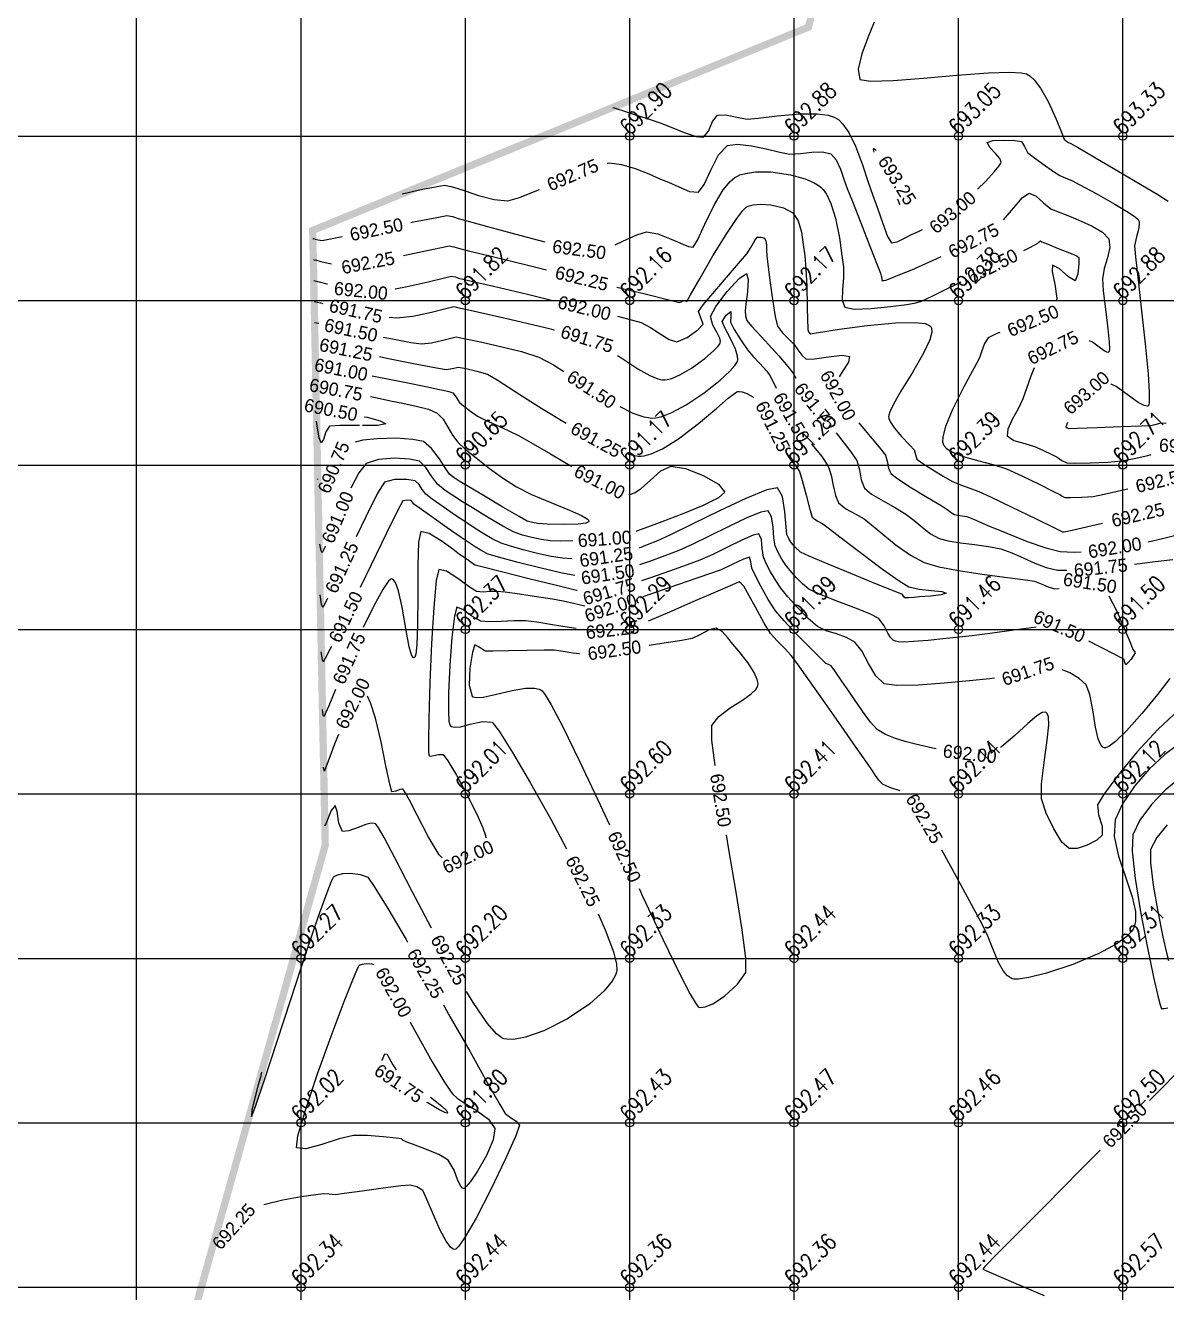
# Model space of a CAD drawing. Header units: millimetres. Extents: x 708400 to 708940, y 1331410 to 1331890.
# Drawn here: x 708481.61 to 708516.33, y 1331539.84 to 1331578.37 of the extents above; entities that cross this region are included whole.
import ezdxf

# ---------------------------------------------------------------- set-up
doc = ezdxf.new("R2010")
doc.units = ezdxf.units.MM
doc.header["$PDMODE"] = 32
doc.header["$PDSIZE"] = 0.25
for name, color, linetype in [('BLOCK LEVELS', 251, 'Continuous'), ('BOUNDARY', 7, 'Continuous'), ('CONT-MJR', 210, 'Continuous'), ('CONT-MNR', 90, 'Continuous'), ('grid', 4, 'Continuous')]:
    doc.layers.add(name, color=color, linetype=linetype)
doc.styles.add('RS', font='romans.shx', dxfattribs={"height": 5})

msp = doc.modelspace()

# ---------------------------------------------------------------- linework, layer by layer
at = {"layer": 'BLOCK LEVELS', "color": 251}
for p in [(708500, 1331575, 692.897), (708505, 1331575, 692.877), (708510, 1331575, 693.052), (708515, 1331575, 693.329), (708495, 1331570, 691.824), (708500, 1331570, 692.162), (708505, 1331570, 692.168), (708510, 1331570, 692.378), (708515, 1331570, 692.883), (708495, 1331565, 690.646), (708500, 1331565, 691.166), (708505, 1331565, 691.247), (708510, 1331565, 692.39), (708515, 1331565, 692.712), (708495, 1331560, 692.373), (708500, 1331560, 692.29), (708505, 1331560, 691.994), (708510, 1331560, 691.458), (708515, 1331560, 691.5), (708495, 1331555, 692.01), (708500, 1331555, 692.599), (708505, 1331555, 692.41), (708510, 1331555, 692.143), (708515, 1331555, 692.118), (708490, 1331550, 692.272), (708495, 1331550, 692.201), (708500, 1331550, 692.327), (708505, 1331550, 692.438), (708510, 1331550, 692.332), (708515, 1331550, 692.309), (708490, 1331545, 692.019), (708495, 1331545, 691.801), (708500, 1331545, 692.43), (708505, 1331545, 692.469), (708510, 1331545, 692.46), (708515, 1331545, 692.498), (708490, 1331540, 692.344), (708495, 1331540, 692.436), (708500, 1331540, 692.362), (708505, 1331540, 692.361), (708510, 1331540, 692.443), (708515, 1331540, 692.573)]:
    msp.add_point(p, dxfattribs=at)
at = {"layer": 'BOUNDARY', "ltscale": 0.5, "const_width": 0.221, "elevation": 692.39}
msp.add_lwpolyline([(708520.123, 1331654.4), (708517.91, 1331623.959), (708511.047, 1331596.419), (708506.801, 1331583.851), (708505.438, 1331578.316), (708490.357, 1331572.134), (708490.737, 1331553.441), (708486.841, 1331539.554), (708485.075, 1331530.775), (708485.106, 1331519.773), (708485.756, 1331513.718)], dxfattribs=at)
at = {"layer": 'CONT-MJR', "flags": 128}
for points, elevation in [([(708499.487, 1331575.876), (708499.524, 1331575.864), (708499.619, 1331575.833), (708499.808, 1331575.771), (708500.116, 1331575.67), (708500.53, 1331575.534), (708500.896, 1331575.413), (708501.259, 1331575.276), (708501.661, 1331575.114), (708502.019, 1331574.991), (708502.248, 1331574.969), (708502.396, 1331575.154), (708502.516, 1331575.444), (708502.667, 1331575.643), (708502.923, 1331575.654), (708503.254, 1331575.579), (708503.573, 1331575.519), (708503.91, 1331575.548), (708504.488, 1331575.622), (708505.17, 1331575.682), (708505.696, 1331575.684), (708506.035, 1331575.639), (708506.216, 1331575.581), (708506.29, 1331575.541), (708506.357, 1331575.493), (708506.485, 1331575.367), (708506.661, 1331575.116), (708506.867, 1331574.701), (708507.082, 1331574.132), (708507.254, 1331573.604), (708507.388, 1331573.226), (708507.541, 1331572.816), (708507.699, 1331572.347), (708507.846, 1331571.951), (708507.964, 1331571.762), (708508.14, 1331571.783), (708508.363, 1331571.898), (708508.574, 1331572.013), (708508.785, 1331572.105), (708508.909, 1331572.161)], 693), ([(708510.581, 1331573.385), (708510.818, 1331573.621), (708511.101, 1331573.925), (708511.242, 1331574.099), (708511.29, 1331574.179), (708511.298, 1331574.205), (708511.294, 1331574.242), (708511.255, 1331574.326), (708511.14, 1331574.465), (708510.964, 1331574.649), (708510.873, 1331574.811), (708511.045, 1331574.865), (708511.381, 1331574.882), (708511.724, 1331574.871), (708511.917, 1331574.84), (708512.014, 1331574.687), (708512.103, 1331574.507), (708512.273, 1331574.369), (708512.58, 1331574.145), (708512.893, 1331573.926), (708513.08, 1331573.802), (708513.264, 1331573.726), (708513.45, 1331573.653), (708513.696, 1331573.524), (708514.189, 1331573.256), (708514.762, 1331572.931), (708515.166, 1331572.686), (708515.382, 1331572.539), (708515.463, 1331572.468), (708515.482, 1331572.442), (708515.495, 1331572.403), (708515.502, 1331572.315), (708515.477, 1331572.16), (708515.412, 1331571.936), (708515.356, 1331571.668), (708515.386, 1331571.329), (708515.467, 1331570.618), (708515.573, 1331569.688), (708515.682, 1331568.69), (708515.768, 1331567.776), (708515.804, 1331567.206), (708515.803, 1331566.924), (708515.787, 1331566.823), (708515.773, 1331566.803), (708515.741, 1331566.792), (708515.653, 1331566.808), (708515.471, 1331566.905), (708515.175, 1331567.114), (708514.801, 1331567.385), (708514.641, 1331567.458)], 693), ([(708499.559, 1331571.7), (708499.792, 1331571.803), (708500.213, 1331572.002), (708500.515, 1331572.095), (708500.854, 1331572.028), (708501.209, 1331571.889), (708501.454, 1331571.786), (708501.618, 1331571.715), (708501.789, 1331571.641), (708501.931, 1331571.629), (708502.057, 1331571.843), (708502.281, 1331572.326), (708502.575, 1331572.919), (708502.844, 1331573.364), (708503.057, 1331573.626), (708503.202, 1331573.748), (708503.274, 1331573.789), (708503.35, 1331573.82), (708503.524, 1331573.87), (708503.829, 1331573.911), (708504.29, 1331573.911), (708504.889, 1331573.828), (708505.332, 1331573.705), (708505.612, 1331573.583), (708505.764, 1331573.489), (708505.828, 1331573.438), (708505.885, 1331573.381), (708505.989, 1331573.237), (708506.122, 1331572.957), (708506.26, 1331572.508), (708506.379, 1331571.906), (708506.454, 1331571.371), (708506.499, 1331571.017), (708506.504, 1331570.696), (708506.471, 1331570.336), (708506.465, 1331570.013), (708506.547, 1331569.801), (708506.831, 1331569.742), (708507.343, 1331569.758), (708507.929, 1331569.817), (708508.434, 1331569.885), (708508.703, 1331569.93), (708508.875, 1331569.986), (708509.05, 1331570.063), (708509.217, 1331570.142), (708509.507, 1331570.285), (708510.08, 1331570.571)], 692.5), ([(708493.339, 1331572.373), (708493.426, 1331572.391), (708494.127, 1331572.53), (708494.439, 1331572.585), (708494.608, 1331572.553), (708494.777, 1331572.502), (708495.084, 1331572.417), (708495.781, 1331572.222), (708496.689, 1331571.976), (708497.419, 1331571.789)], 692.5), ([(708490.362, 1331571.889), (708490.377, 1331571.886), (708490.426, 1331571.873), (708490.524, 1331571.85), (708490.647, 1331571.832), (708490.947, 1331571.888), (708491.248, 1331571.949)], 692.5), ([(708499.623, 1331569.524), (708499.928, 1331569.448), (708500.344, 1331569.33), (708500.627, 1331569.181), (708500.923, 1331568.986), (708501.201, 1331568.818), (708501.429, 1331568.752), (708501.745, 1331568.876), (708502.067, 1331569.11), (708502.232, 1331569.288), (708502.164, 1331569.473), (708502.088, 1331569.668), (708502.238, 1331569.877), (708502.584, 1331570.289), (708503.002, 1331570.772), (708503.37, 1331571.195), (708503.563, 1331571.425), (708503.686, 1331571.62), (708503.807, 1331571.828), (708503.88, 1331571.934), (708503.993, 1331571.934), (708504.099, 1331571.904), (708504.136, 1331571.807), (708504.157, 1331571.696), (708504.163, 1331571.548), (708504.171, 1331571.353), (708504.199, 1331571.111), (708504.262, 1331570.617), (708504.344, 1331570.032), (708504.427, 1331569.516), (708504.497, 1331569.227), (708504.644, 1331569.023), (708504.838, 1331568.83), (708504.999, 1331568.67), (708505.114, 1331568.508), (708505.231, 1331568.338), (708505.365, 1331568.224), (708505.62, 1331568.23), (708506.045, 1331568.294), (708506.461, 1331568.342), (708506.688, 1331568.303), (708506.652, 1331568.129), (708506.482, 1331567.864), (708506.368, 1331567.683)], 692), ([(708511.987, 1331571.528), (708512.187, 1331571.629), (708512.416, 1331571.745), (708512.457, 1331571.786), (708512.493, 1331571.823), (708512.54, 1331571.789), (708512.696, 1331571.726), (708513.038, 1331571.589), (708513.383, 1331571.449), (708513.547, 1331571.383), (708513.61, 1331571.349), (708513.666, 1331571.312), (708513.663, 1331571.132), (708513.63, 1331570.804), (708513.55, 1331570.602), (708513.347, 1331570.719), (708513.063, 1331570.973), (708512.862, 1331571.081), (708512.854, 1331570.888), (708512.928, 1331570.499), (708512.989, 1331570.067), (708512.98, 1331570.01)], 692.5), ([(708490.388, 1331570.613), (708490.434, 1331570.603), (708490.553, 1331570.574), (708490.787, 1331570.513), (708490.805, 1331570.508)], 692), ([(708492.868, 1331570.359), (708493.232, 1331570.43), (708493.864, 1331570.572), (708494.362, 1331570.692), (708494.579, 1331570.741), (708494.687, 1331570.719), (708494.795, 1331570.688), (708495.098, 1331570.617), (708495.853, 1331570.438), (708496.887, 1331570.192), (708497.616, 1331570.017)], 692), ([(708499.695, 1331566.783), (708500.097, 1331566.582), (708500.428, 1331566.466), (708500.62, 1331566.432), (708500.706, 1331566.431), (708500.791, 1331566.44), (708500.975, 1331566.481), (708501.28, 1331566.596), (708501.716, 1331566.828), (708502.263, 1331567.192), (708502.749, 1331567.578), (708503.05, 1331567.858), (708503.202, 1331568.028), (708503.26, 1331568.114), (708503.275, 1331568.148), (708503.284, 1331568.197), (708503.277, 1331568.314), (708503.215, 1331568.523), (708503.074, 1331568.829), (708502.893, 1331569.171), (708502.815, 1331569.364), (708502.937, 1331569.563), (708503.074, 1331569.672), (708503.074, 1331569.537), (708503.063, 1331569.343), (708503.179, 1331569.125), (708503.393, 1331568.783), (708503.581, 1331568.508), (708503.753, 1331568.305), (708503.943, 1331568.102), (708504.066, 1331567.971), (708504.169, 1331567.852), (708504.266, 1331567.728), (708504.364, 1331567.534), (708504.459, 1331567.337)], 691.5), ([(708490.414, 1331569.337), (708490.471, 1331569.326), (708490.543, 1331569.31)], 691.5), ([(708492.499, 1331568.893), (708492.787, 1331568.834), (708493.343, 1331568.729), (708493.663, 1331568.688), (708493.965, 1331568.72), (708494.311, 1331568.793), (708494.596, 1331568.865), (708494.719, 1331568.897), (708494.813, 1331568.874), (708494.999, 1331568.838), (708495.461, 1331568.744), (708496.072, 1331568.609), (708496.705, 1331568.449), (708497.231, 1331568.283), (708497.68, 1331568.048), (708497.999, 1331567.844)], 691.5), ([(708511.263, 1331569.026), (708511.151, 1331568.987), (708510.904, 1331568.872), (708510.792, 1331568.695), (708510.712, 1331568.472), (708510.637, 1331568.258), (708510.474, 1331567.952), (708510.162, 1331567.375), (708509.822, 1331566.688), (708509.61, 1331566.171), (708509.525, 1331565.856), (708509.518, 1331565.701), (708509.533, 1331565.644), (708509.559, 1331565.596), (708509.639, 1331565.507), (708509.819, 1331565.39), (708510.142, 1331565.262), (708510.615, 1331565.129), (708511.085, 1331565.009), (708511.466, 1331564.884), (708511.932, 1331564.67), (708512.459, 1331564.415), (708512.894, 1331564.2), (708513.086, 1331564.104), (708513.158, 1331564.057), (708513.232, 1331564.016), (708513.408, 1331564.013), (708513.758, 1331564.023), (708514.093, 1331564.048), (708514.429, 1331564.116), (708515.008, 1331564.247), (708515.156, 1331564.282)], 692.5), ([(708492.167, 1331567.713), (708492.262, 1331567.694), (708493.144, 1331567.519), (708493.844, 1331567.378), (708494.167, 1331567.312), (708494.327, 1331567.279), (708494.493, 1331567.242), (708494.614, 1331567.193), (708494.715, 1331567.062), (708494.809, 1331566.917), (708494.945, 1331566.798), (708495.156, 1331566.635), (708495.368, 1331566.491), (708495.589, 1331566.377), (708495.926, 1331566.223), (708496.301, 1331566.052), (708496.638, 1331565.892), (708496.992, 1331565.691), (708497.587, 1331565.339), (708498.239, 1331564.957)], 691), ([(708491.775, 1331566.203), (708491.763, 1331566.203), (708491.181, 1331566.208), (708490.862, 1331566.178), (708490.757, 1331566.009), (708490.68, 1331565.782), (708490.613, 1331565.674), (708490.551, 1331565.826), (708490.505, 1331566.12), (708490.475, 1331566.335)], 690.5), ([(708491.922, 1331566.47), (708492.01, 1331566.452), (708492.41, 1331566.349), (708492.579, 1331566.253), (708492.323, 1331566.205), (708491.87, 1331566.204)], 690.5), ([(708506.966, 1331566.286), (708507.209, 1331565.995), (708507.593, 1331565.542), (708507.782, 1331565.299), (708507.836, 1331565.114), (708507.872, 1331564.91), (708507.94, 1331564.741), (708508.152, 1331564.579), (708508.574, 1331564.31), (708509.062, 1331564.013), (708509.472, 1331563.767), (708509.661, 1331563.654), (708509.764, 1331563.573), (708509.871, 1331563.501), (708510.041, 1331563.471), (708510.257, 1331563.436), (708510.461, 1331563.352), (708510.896, 1331563.166), (708511.468, 1331562.926), (708512.086, 1331562.681), (708512.658, 1331562.48), (708513.091, 1331562.372), (708513.525, 1331562.351), (708513.729, 1331562.363)], 692), ([(708513.318, 1331566.291), (708513.267, 1331566.164), (708513.308, 1331566.136), (708513.354, 1331566.112), (708513.611, 1331566.12), (708514.218, 1331566.142), (708514.946, 1331566.169), (708515.565, 1331566.194), (708515.845, 1331566.207), (708515.988, 1331566.237), (708516.091, 1331566.263), (708516.168, 1331566.287), (708516.323, 1331566.272)], 693), ([(708505.526, 1331565.643), (708505.553, 1331565.611), (708505.842, 1331565.258), (708506.035, 1331564.971), (708506.129, 1331564.694), (708506.192, 1331564.376), (708506.255, 1331564.077), (708506.35, 1331563.856), (708506.572, 1331563.668), (708506.861, 1331563.513), (708507.135, 1331563.361), (708507.355, 1331563.186), (708507.697, 1331562.899), (708508.11, 1331562.568), (708508.545, 1331562.257), (708508.952, 1331562.033), (708509.405, 1331561.902), (708510.058, 1331561.78), (708510.794, 1331561.67), (708511.493, 1331561.577), (708512.039, 1331561.508), (708512.313, 1331561.466), (708512.516, 1331561.388), (708512.725, 1331561.294), (708512.929, 1331561.234), (708513.065, 1331561.252)], 691.5), ([(708498.271, 1331562.7), (708497.907, 1331562.688), (708497.578, 1331562.694), (708497.307, 1331562.732), (708497.023, 1331562.793), (708496.743, 1331562.872), (708496.485, 1331562.964), (708496.138, 1331563.142), (708495.669, 1331563.417), (708495.214, 1331563.696), (708494.911, 1331563.887), (708494.653, 1331564.051), (708494.387, 1331564.23), (708494.156, 1331564.417), (708493.973, 1331564.659), (708493.8, 1331564.93), (708493.6, 1331565.115), (708493.303, 1331565.18), (708492.841, 1331565.207), (708492.353, 1331565.17), (708491.978, 1331565.044), (708491.757, 1331564.761), (708491.514, 1331564.294)], 691), ([(708499.977, 1331564.11), (708499.982, 1331564.11), (708500.044, 1331564.119), (708500.17, 1331564.167), (708500.362, 1331564.299), (708500.622, 1331564.535), (708500.947, 1331564.824), (708501.265, 1331564.967), (708501.695, 1331564.892), (708502.236, 1331564.68), (708502.699, 1331564.415), (708502.893, 1331564.179), (708502.704, 1331564.006), (708502.232, 1331563.771), (708501.611, 1331563.513), (708500.975, 1331563.27), (708500.46, 1331563.082), (708500.201, 1331562.988), (708500.189, 1331562.984)], 691), ([(708498.325, 1331561.644), (708497.943, 1331561.717), (708497.31, 1331561.865), (708496.606, 1331562.042), (708496.008, 1331562.201), (708495.693, 1331562.296), (708495.497, 1331562.393), (708495.299, 1331562.515), (708495.113, 1331562.636), (708494.873, 1331562.8), (708494.451, 1331563.095), (708493.981, 1331563.425), (708493.599, 1331563.695), (708493.436, 1331563.812), (708493.393, 1331563.868), (708493.349, 1331563.921), (708493.232, 1331563.929), (708493.094, 1331563.91), (708492.949, 1331563.63), (708492.603, 1331562.927), (708492.138, 1331561.971), (708491.802, 1331561.281)], 691.5), ([(708512.361, 1331560.073), (708512.209, 1331560.05), (708511.686, 1331559.977), (708511.036, 1331559.889), (708510.403, 1331559.809), (708509.928, 1331559.755), (708509.529, 1331559.715), (708509.076, 1331559.668), (708508.634, 1331559.631), (708508.334, 1331559.62), (708508.162, 1331559.628), (708508.082, 1331559.643), (708508.053, 1331559.654), (708508.014, 1331559.678), (708507.944, 1331559.748), (708507.853, 1331559.893), (708507.74, 1331560.114), (708507.575, 1331560.339), (708507.304, 1331560.475), (708506.816, 1331560.668), (708506.251, 1331560.882), (708505.749, 1331561.08), (708505.449, 1331561.224), (708505.251, 1331561.388), (708505.053, 1331561.591), (708504.879, 1331561.794), (708504.753, 1331561.955), (708504.628, 1331562.139), (708504.512, 1331562.342), (708504.422, 1331562.545), (708504.386, 1331562.78), (708504.361, 1331563.113), (708504.316, 1331563.429), (708504.215, 1331563.609), (708503.992, 1331563.57), (708503.565, 1331563.394), (708503.017, 1331563.135), (708502.433, 1331562.847), (708501.896, 1331562.585), (708501.49, 1331562.404), (708501.07, 1331562.242), (708500.598, 1331562.067), (708500.3, 1331561.962)], 691.5), ([(708515.773, 1331562.668), (708516.207, 1331562.767), (708516.656, 1331562.879)], 692), ([(708490.738, 1331562.523), (708490.689, 1331562.413), (708490.655, 1331562.353), (708490.647, 1331562.346), (708490.635, 1331562.352), (708490.614, 1331562.392), (708490.589, 1331562.497), (708490.576, 1331562.591)], 691), ([(708509.323, 1331556.374), (708509.219, 1331556.394), (708508.69, 1331556.518), (708508.378, 1331556.6), (708508.084, 1331556.689), (708507.784, 1331556.808), (708507.528, 1331556.96), (708507.325, 1331557.182), (708507.078, 1331557.521), (708506.841, 1331557.871), (708506.665, 1331558.13), (708506.456, 1331558.43), (708506.24, 1331558.743), (708506.129, 1331558.898), (708506.048, 1331558.933), (708505.965, 1331558.967), (708505.823, 1331559.104), (708505.495, 1331559.432), (708505.086, 1331559.851), (708504.699, 1331560.263), (708504.439, 1331560.57), (708504.215, 1331560.913), (708503.987, 1331561.318), (708503.803, 1331561.672), (708503.712, 1331561.864), (708503.688, 1331562.059), (708503.646, 1331562.202), (708503.456, 1331562.141), (708503.113, 1331561.973), (708502.78, 1331561.819), (708502.426, 1331561.692), (708501.752, 1331561.457), (708500.928, 1331561.172), (708500.399, 1331560.99)], 692), ([(708498.637, 1331560.708), (708498.289, 1331560.796), (708497.973, 1331560.867), (708497.648, 1331560.923), (708497.168, 1331560.996), (708496.649, 1331561.072), (708496.207, 1331561.132), (708495.958, 1331561.161), (708495.752, 1331561.154), (708495.537, 1331561.137), (708495.339, 1331561.153), (708495.111, 1331561.293), (708494.769, 1331561.547), (708494.426, 1331561.773), (708494.192, 1331561.829), (708494.112, 1331561.486), (708494.038, 1331560.672), (708493.973, 1331559.577), (708493.922, 1331558.388), (708493.888, 1331557.297), (708493.876, 1331556.622), (708493.878, 1331556.294), (708493.884, 1331556.183), (708493.889, 1331556.165), (708493.904, 1331556.155), (708493.95, 1331556.15), (708494.042, 1331556.167), (708494.183, 1331556.204), (708494.326, 1331556.203), (708494.462, 1331556.011), (708494.726, 1331555.567), (708495.046, 1331554.987), (708495.35, 1331554.387), (708495.534, 1331553.97), (708495.614, 1331553.734), (708495.624, 1331553.67)], 692), ([(708514.576, 1331561.02), (708514.797, 1331560.597), (708515.044, 1331560.039), (708515.23, 1331559.582), (708515.305, 1331559.389), (708515.343, 1331559.341), (708515.376, 1331559.293), (708515.327, 1331559.207), (708515.256, 1331559.101), (708515.165, 1331558.997), (708515.087, 1331558.924), (708515.066, 1331558.999), (708515.042, 1331559.086), (708514.82, 1331559.206), (708514.299, 1331559.477), (708513.968, 1331559.646)], 691.5), ([(708502.599, 1331555.862), (708502.499, 1331556.639), (708502.499, 1331557.08), (708502.708, 1331557.356), (708503.053, 1331557.615), (708503.434, 1331557.857), (708503.697, 1331558.041), (708503.836, 1331558.172), (708503.888, 1331558.257), (708503.9, 1331558.299), (708503.902, 1331558.354), (708503.879, 1331558.478), (708503.785, 1331558.692), (708503.59, 1331558.995), (708503.323, 1331559.339), (708503.139, 1331559.558), (708502.987, 1331559.751), (708502.811, 1331559.938), (708502.63, 1331560.04), (708502.412, 1331559.988), (708502.151, 1331559.845), (708501.896, 1331559.728), (708501.583, 1331559.67), (708500.979, 1331559.575), (708500.59, 1331559.518)], 692.5), ([(708490.923, 1331559.485), (708490.879, 1331559.396), (708490.738, 1331559.118), (708490.689, 1331559.03), (708490.68, 1331559.018), (708490.67, 1331559.027), (708490.652, 1331559.077), (708490.632, 1331559.196), (708490.617, 1331559.32)], 691.5), ([(708498.472, 1331559.258), (708498.268, 1331559.279), (708497.98, 1331559.334), (708497.704, 1331559.373), (708497.395, 1331559.374), (708496.881, 1331559.363), (708496.311, 1331559.349), (708495.834, 1331559.34), (708495.6, 1331559.346), (708495.422, 1331559.46), (708495.285, 1331559.531), (708495.218, 1331559.308), (708495.138, 1331558.827), (708495.111, 1331558.31), (708495.202, 1331557.978), (708495.235, 1331557.955), (708495.331, 1331557.934), (708495.54, 1331557.947), (708495.904, 1331558.023), (708496.426, 1331558.147), (708496.833, 1331558.215), (708497.098, 1331558.218), (708497.244, 1331558.187), (708497.305, 1331558.16), (708497.337, 1331558.133), (708497.426, 1331558.019), (708497.614, 1331557.706), (708497.953, 1331557.063), (708498.485, 1331555.975), (708499.1, 1331554.673), (708499.386, 1331554.057)], 692.5), ([(708494.299, 1331553.053), (708494.205, 1331553.153), (708493.873, 1331553.707), (708493.529, 1331554.357), (708493.296, 1331554.811), (708493.17, 1331555.045), (708493.119, 1331555.128), (708493.105, 1331555.142), (708493.077, 1331555.147), (708493.008, 1331555.132), (708492.888, 1331555.082), (708492.761, 1331555.062), (708492.698, 1331555.298), (708492.585, 1331555.859), (708492.437, 1331556.582), (708492.265, 1331557.303), (708492.119, 1331557.771), (708492.025, 1331557.969)], 692), ([(708516.551, 1331557.413), (708516.062, 1331556.965), (708515.425, 1331556.269), (708514.845, 1331555.558), (708514.415, 1331554.976), (708514.226, 1331554.668), (708514.256, 1331554.364), (708514.369, 1331554.022), (708514.376, 1331553.752), (708514.205, 1331553.592), (708513.918, 1331553.439), (708513.607, 1331553.339), (708513.364, 1331553.338), (708513.148, 1331553.539), (708512.899, 1331553.939), (708512.672, 1331554.418), (708512.527, 1331554.856), (708512.523, 1331555.308), (708512.605, 1331555.953), (708512.703, 1331556.634), (708512.746, 1331557.099), (708512.735, 1331557.348), (708512.698, 1331557.448), (708512.669, 1331557.475), (708512.633, 1331557.486), (708512.546, 1331557.472), (708512.381, 1331557.375), (708512.11, 1331557.143), (708511.718, 1331556.773), (708511.308, 1331556.429), (708511.274, 1331556.411)], 692), ([(708491.144, 1331556.81), (708491.034, 1331556.546), (708490.843, 1331556.043), (708490.75, 1331555.787), (708490.719, 1331555.702), (708490.714, 1331555.691), (708490.712, 1331555.694), (708490.706, 1331555.716), (708490.696, 1331555.767), (708490.689, 1331555.812)], 692), ([(708516.619, 1331555.385), (708516.287, 1331555.114), (708515.87, 1331554.678), (708515.52, 1331554.203), (708515.305, 1331553.762), (708515.285, 1331553.262), (708515.375, 1331552.432), (708515.539, 1331551.418), (708515.738, 1331550.369), (708515.935, 1331549.432), (708516.065, 1331548.861), (708516.134, 1331548.588), (708516.162, 1331548.496), (708516.17, 1331548.481), (708516.192, 1331548.472), (708516.253, 1331548.472), (708516.368, 1331548.501)], 692.5), ([(708500.285, 1331552.122), (708500.403, 1331551.868), (708501.006, 1331550.583), (708501.52, 1331549.523), (708501.837, 1331548.909), (708502.006, 1331548.624), (708502.081, 1331548.529), (708502.106, 1331548.513), (708502.162, 1331548.507), (708502.294, 1331548.526), (708502.531, 1331548.623), (708502.88, 1331548.849), (708503.281, 1331549.213), (708503.533, 1331549.576), (708503.534, 1331550.005), (708503.424, 1331550.867), (708503.239, 1331552.018), (708503.018, 1331553.314), (708502.942, 1331553.757)], 692.5), ([(708493.316, 1331548.065), (708493.581, 1331547.59), (708493.995, 1331546.856), (708494.342, 1331546.266), (708494.567, 1331545.929), (708494.622, 1331545.87), (708494.754, 1331545.755), (708494.99, 1331545.591), (708495.329, 1331545.381), (708495.703, 1331545.117), (708495.897, 1331544.829), (708495.844, 1331544.482), (708495.639, 1331544.01), (708495.366, 1331543.528), (708495.153, 1331543.214), (708495.024, 1331543.06), (708494.963, 1331543.009), (708494.941, 1331543.003), (708494.912, 1331543.011), (708494.857, 1331543.074), (708494.775, 1331543.251), (708494.658, 1331543.558), (708494.475, 1331543.87), (708494.19, 1331544.037), (708493.77, 1331544.215), (708493.388, 1331544.357), (708493.215, 1331544.417), (708493.157, 1331544.44), (708493.105, 1331544.462), (708493.058, 1331544.515), (708492.892, 1331544.536), (708492.496, 1331544.579), (708492.016, 1331544.616), (708491.6, 1331544.618), (708491.165, 1331544.517), (708490.632, 1331544.34), (708490.148, 1331544.207), (708489.864, 1331544.239), (708489.906, 1331544.607), (708490.144, 1331545.416), (708490.505, 1331546.486), (708490.919, 1331547.638), (708491.316, 1331548.693), (708491.574, 1331549.346), (708491.709, 1331549.664), (708491.762, 1331549.773), (708491.776, 1331549.793), (708491.801, 1331549.807), (708491.864, 1331549.829), (708491.981, 1331549.844), (708492.15, 1331549.834), (708492.211, 1331549.815)], 692), ([(708516.857, 1331546.731), (708515.931, 1331545.797), (708515.813, 1331545.679)], 692.5), ([(708514.31, 1331544.165), (708513.716, 1331543.567), (708512.645, 1331542.489), (708511.743, 1331541.581), (708511.118, 1331540.952), (708510.88, 1331540.711), (708510.798, 1331540.628), (708510.742, 1331540.549), (708511, 1331540.435), (708511.677, 1331540.146), (708512.611, 1331539.746)], 692.5)]:
    msp.add_lwpolyline(points, dxfattribs=dict(at, elevation=elevation))
at = {"layer": 'CONT-MNR', "flags": 128}
for points, elevation in [([(708507.435, 1331578.466), (708507.249, 1331578.016), (708507.059, 1331577.504), (708506.948, 1331577.038), (708506.998, 1331576.728), (708507.321, 1331576.668), (708508.015, 1331576.692), (708508.939, 1331576.766), (708509.952, 1331576.855), (708510.914, 1331576.924), (708511.551, 1331576.943), (708511.905, 1331576.924), (708512.066, 1331576.892), (708512.119, 1331576.869), (708512.182, 1331576.827), (708512.307, 1331576.709), (708512.492, 1331576.464), (708512.725, 1331576.056), (708512.972, 1331575.52), (708513.145, 1331575.089), (708513.216, 1331574.906), (708513.289, 1331574.851), (708513.351, 1331574.809), (708513.402, 1331574.788), (708513.621, 1331574.661), (708514.169, 1331574.344), (708514.883, 1331573.927), (708515.599, 1331573.504), (708516.065, 1331573.223), (708516.297, 1331573.076), (708516.377, 1331573.02)], 693.25), ([(708499.309, 1331574.175), (708499.377, 1331574.191), (708499.75, 1331574.142), (708500.168, 1331574.014), (708500.579, 1331573.851), (708500.932, 1331573.698), (708501.175, 1331573.6), (708501.489, 1331573.462), (708501.817, 1331573.321), (708502.09, 1331573.299), (708502.265, 1331573.528), (708502.465, 1331573.968), (708502.698, 1331574.428), (708502.97, 1331574.716), (708503.283, 1331574.762), (708503.7, 1331574.711), (708504.151, 1331574.611), (708504.566, 1331574.509), (708504.874, 1331574.455), (708505.193, 1331574.469), (708505.54, 1331574.512), (708505.865, 1331574.529), (708506.114, 1331574.465), (708506.282, 1331574.278), (708506.408, 1331574), (708506.513, 1331573.691), (708506.615, 1331573.408), (708506.775, 1331573.015), (708507.031, 1331572.367), (708507.308, 1331571.659), (708507.531, 1331571.085), (708507.625, 1331570.84), (708507.651, 1331570.751), (708507.67, 1331570.678), (708507.673, 1331570.613), (708507.726, 1331570.615), (708507.787, 1331570.62), (708507.918, 1331570.671), (708508.219, 1331570.792), (708508.581, 1331570.941), (708508.895, 1331571.078), (708509.213, 1331571.223), (708509.47, 1331571.342)], 692.75), ([(708507.498, 1331574.557), (708507.483, 1331574.574), (708507.43, 1331574.617), (708507.415, 1331574.618), (708507.407, 1331574.599), (708507.427, 1331574.512)], 693.25), ([(708493.084, 1331573.252), (708493.12, 1331573.259), (708493.22, 1331573.281), (708493.426, 1331573.325), (708493.755, 1331573.395), (708494.144, 1331573.474), (708494.369, 1331573.507), (708494.569, 1331573.469), (708494.768, 1331573.409), (708494.993, 1331573.334), (708495.402, 1331573.201), (708495.875, 1331573.079), (708496.291, 1331573.037), (708496.643, 1331573.131), (708497.175, 1331573.345), (708497.256, 1331573.381)], 692.75), ([(708508.136, 1331573.089), (708508.161, 1331573.043), (708508.185, 1331572.982), (708508.206, 1331572.93), (708508.23, 1331572.94)], 693.25), ([(708511.37, 1331572.458), (708511.676, 1331572.816), (708511.952, 1331573.131), (708512.149, 1331573.272), (708512.361, 1331573.181), (708512.592, 1331572.972), (708512.81, 1331572.796), (708513.032, 1331572.697), (708513.273, 1331572.611), (708513.499, 1331572.518), (708513.735, 1331572.415), (708514.064, 1331572.266), (708514.379, 1331572.083), (708514.574, 1331571.877), (708514.601, 1331571.62), (708514.531, 1331571.306), (708514.433, 1331570.975), (708514.377, 1331570.666), (708514.402, 1331570.296), (708514.471, 1331569.738), (708514.546, 1331569.142), (708514.586, 1331568.738), (708514.592, 1331568.528), (708514.58, 1331568.451), (708514.568, 1331568.434), (708514.542, 1331568.427), (708514.468, 1331568.451), (708514.317, 1331568.554), (708514.077, 1331568.739), (708513.991, 1331568.78)], 692.75), ([(708499.609, 1331570.413), (708500.468, 1331570.202), (708501.226, 1331570.018), (708501.518, 1331569.948), (708501.59, 1331569.974), (708501.653, 1331569.999), (708501.732, 1331569.973), (708501.848, 1331570.177), (708502.139, 1331570.688), (708502.532, 1331571.36), (708502.952, 1331572.045), (708503.258, 1331572.502), (708503.444, 1331572.743), (708503.54, 1331572.838), (708503.577, 1331572.862), (708503.63, 1331572.883), (708503.754, 1331572.913), (708503.973, 1331572.932), (708504.295, 1331572.911), (708504.681, 1331572.821), (708504.964, 1331572.671), (708505.124, 1331572.426), (708505.222, 1331572.083), (708505.281, 1331571.705), (708505.328, 1331571.357), (708505.362, 1331570.973), (708505.386, 1331570.419), (708505.401, 1331569.84), (708505.41, 1331569.382), (708505.413, 1331569.19), (708505.423, 1331569.118), (708505.434, 1331569.055), (708505.49, 1331568.991), (708505.744, 1331569.034), (708506.383, 1331569.135), (708507.225, 1331569.248), (708508.088, 1331569.329), (708508.674, 1331569.339), (708508.99, 1331569.3), (708509.121, 1331569.246), (708509.158, 1331569.21), (708509.179, 1331569.165), (708509.187, 1331569.046), (708509.125, 1331568.805), (708508.937, 1331568.399), (708508.604, 1331567.819), (708508.252, 1331567.244), (708508.021, 1331566.849), (708507.91, 1331566.621), (708507.878, 1331566.513), (708507.876, 1331566.473), (708507.887, 1331566.421), (708507.934, 1331566.307), (708508.054, 1331566.12), (708508.267, 1331565.868), (708508.525, 1331565.602), (708508.656, 1331565.463), (708508.692, 1331565.319), (708508.735, 1331565.183), (708508.885, 1331565.071), (708509.191, 1331564.872), (708509.534, 1331564.661), (708509.796, 1331564.513), (708510.062, 1331564.402), (708510.347, 1331564.301), (708510.618, 1331564.199), (708510.979, 1331564.03), (708511.622, 1331563.721), (708512.339, 1331563.373), (708512.922, 1331563.09), (708513.164, 1331562.972), (708513.217, 1331562.969), (708513.459, 1331563.025), (708514.071, 1331563.165), (708514.386, 1331563.237)], 692.25), ([(708493.116, 1331571.37), (708493.741, 1331571.504), (708494.275, 1331571.618), (708494.509, 1331571.663), (708494.648, 1331571.635), (708494.786, 1331571.595), (708495.096, 1331571.519), (708495.866, 1331571.33), (708496.943, 1331571.066), (708497.472, 1331570.936)], 692.25), ([(708490.375, 1331571.251), (708490.402, 1331571.245), (708490.471, 1331571.228), (708490.607, 1331571.193), (708490.828, 1331571.137), (708490.925, 1331571.116)], 692.25), ([(708499.629, 1331568.33), (708499.756, 1331568.248), (708500.246, 1331567.926), (708500.61, 1331567.719), (708500.855, 1331567.622), (708501.001, 1331567.593), (708501.068, 1331567.592), (708501.135, 1331567.599), (708501.283, 1331567.636), (708501.529, 1331567.74), (708501.876, 1331567.943), (708502.288, 1331568.244), (708502.553, 1331568.476), (708502.689, 1331568.619), (708502.741, 1331568.691), (708502.753, 1331568.718), (708502.76, 1331568.76), (708502.742, 1331568.855), (708502.663, 1331569.019), (708502.527, 1331569.253), (708502.452, 1331569.516), (708502.621, 1331569.823), (708502.965, 1331570.274), (708503.328, 1331570.673), (708503.55, 1331570.824), (708503.6, 1331570.638), (708503.58, 1331570.27), (708503.536, 1331569.897), (708503.514, 1331569.693), (708503.526, 1331569.542), (708503.559, 1331569.399), (708503.705, 1331569.224), (708504.005, 1331568.896), (708504.324, 1331568.55), (708504.532, 1331568.321), (708504.695, 1331568.132), (708504.861, 1331567.933), (708504.982, 1331567.773), (708505.053, 1331567.644)], 691.75), ([(708490.401, 1331569.975), (708490.453, 1331569.964), (708490.589, 1331569.933), (708490.661, 1331569.916)], 691.75), ([(708492.685, 1331569.497), (708492.909, 1331569.474), (708493.405, 1331569.528), (708493.973, 1331569.647), (708494.443, 1331569.766), (708494.649, 1331569.819), (708494.727, 1331569.802), (708494.804, 1331569.781), (708495.055, 1331569.727), (708495.682, 1331569.589), (708496.525, 1331569.398), (708497.429, 1331569.184), (708497.708, 1331569.113)], 691.75), ([(708492.384, 1331568.3), (708492.611, 1331568.254), (708493.469, 1331568.081), (708494.124, 1331567.952), (708494.417, 1331567.902), (708494.603, 1331567.94), (708494.789, 1331567.976), (708495.011, 1331567.941), (708495.353, 1331567.859), (708495.674, 1331567.759), (708495.966, 1331567.587), (708496.55, 1331567.214), (708497.325, 1331566.723), (708498.069, 1331566.273)], 691.25), ([(708512.307, 1331567.961), (708512.199, 1331567.702), (708512.074, 1331567.328), (708511.96, 1331567.013), (708511.812, 1331566.715), (708511.637, 1331566.385), (708511.505, 1331566.088), (708511.484, 1331565.887), (708511.684, 1331565.747), (708512.018, 1331565.655), (708512.314, 1331565.569), (708512.571, 1331565.452), (708512.836, 1331565.323), (708513.007, 1331565.236), (708513.148, 1331565.14), (708513.293, 1331565.064), (708513.535, 1331565.055), (708514.006, 1331565.065), (708514.54, 1331565.09), (708514.969, 1331565.128), (708515.344, 1331565.196), (708515.76, 1331565.293), (708515.867, 1331565.321)], 692.75), ([(708492.111, 1331567.085), (708492.319, 1331567.043), (708492.719, 1331566.957), (708493.094, 1331566.879), (708493.504, 1331566.795), (708493.878, 1331566.697), (708494.147, 1331566.576), (708494.322, 1331566.396), (708494.47, 1331566.157), (708494.613, 1331565.908), (708494.771, 1331565.695), (708494.988, 1331565.496), (708495.327, 1331565.217), (708495.736, 1331564.9), (708496.162, 1331564.592), (708496.553, 1331564.335), (708497.013, 1331564.104), (708497.596, 1331563.86), (708498.169, 1331563.628), (708498.533, 1331563.466), (708498.706, 1331563.367), (708498.758, 1331563.315), (708498.762, 1331563.293), (708498.747, 1331563.27), (708498.663, 1331563.234), (708498.43, 1331563.203), (708498.008, 1331563.191), (708497.484, 1331563.204), (708497.202, 1331563.219), (708497.039, 1331563.249), (708496.881, 1331563.299), (708496.639, 1331563.434), (708496.139, 1331563.725), (708495.553, 1331564.07), (708495.053, 1331564.367), (708494.811, 1331564.513), (708494.658, 1331564.61), (708494.516, 1331564.719), (708494.403, 1331564.886), (708494.21, 1331565.19), (708493.973, 1331565.506), (708493.726, 1331565.712), (708493.401, 1331565.782), (708492.891, 1331565.815), (708492.312, 1331565.801), (708491.879, 1331565.753), (708491.644, 1331565.701)], 690.75), ([(708499.922, 1331565.354), (708500.05, 1331565.31), (708500.257, 1331565.272), (708500.344, 1331565.271), (708500.441, 1331565.281), (708500.65, 1331565.337), (708500.993, 1331565.492), (708501.483, 1331565.798), (708502.096, 1331566.267), (708502.647, 1331566.732), (708502.997, 1331567.033), (708503.183, 1331567.181), (708503.263, 1331567.23), (708503.287, 1331567.238), (708503.328, 1331567.238), (708503.416, 1331567.224), (708503.559, 1331567.175), (708503.748, 1331567.072), (708503.778, 1331567.049)], 691.25), ([(708506.28, 1331565.979), (708506.693, 1331565.444), (708506.909, 1331565.135), (708506.989, 1331564.858), (708507.043, 1331564.553), (708507.145, 1331564.298), (708507.359, 1331564.12), (708507.707, 1331563.909), (708508.087, 1331563.695), (708508.398, 1331563.507), (708508.643, 1331563.32), (708508.894, 1331563.11), (708509.151, 1331562.914), (708509.411, 1331562.767), (708509.687, 1331562.692), (708510.063, 1331562.635), (708510.488, 1331562.584), (708510.912, 1331562.526), (708511.285, 1331562.451), (708511.623, 1331562.334), (708511.971, 1331562.18), (708512.322, 1331562.02), (708512.671, 1331561.885), (708513.01, 1331561.803), (708513.297, 1331561.805)], 691.75), ([(708504.815, 1331565.257), (708504.908, 1331565.137), (708505.048, 1331564.974), (708505.162, 1331564.808), (708505.25, 1331564.531), (708505.366, 1331564.08), (708505.478, 1331563.645), (708505.554, 1331563.414), (708505.701, 1331563.306), (708505.871, 1331563.214), (708506.076, 1331563.059), (708506.522, 1331562.718), (708507.098, 1331562.282), (708507.692, 1331561.84), (708508.194, 1331561.483), (708508.492, 1331561.298), (708508.804, 1331561.224), (708509.177, 1331561.184), (708509.491, 1331561.154), (708509.622, 1331561.108), (708509.475, 1331561.053), (708509.15, 1331561.013), (708508.812, 1331560.989), (708508.63, 1331560.978), (708508.477, 1331560.966), (708508.366, 1331560.963), (708508.332, 1331561.01), (708508.298, 1331561.06), (708508.072, 1331561.153), (708507.511, 1331561.383), (708506.779, 1331561.683), (708506.04, 1331561.988), (708505.456, 1331562.233), (708505.191, 1331562.352), (708505.028, 1331562.505), (708504.911, 1331562.647), (708504.837, 1331562.763), (708504.777, 1331562.885), (708504.759, 1331563.117), (708504.723, 1331563.574), (708504.645, 1331564.043), (708504.499, 1331564.312), (708504.17, 1331564.248), (708503.53, 1331563.986), (708502.729, 1331563.612), (708501.915, 1331563.214), (708501.238, 1331562.879), (708500.846, 1331562.696), (708500.532, 1331562.57), (708500.289, 1331562.476)], 691.25), ([(708490.513, 1331564.558), (708490.511, 1331564.582)], 690.75), ([(708498.248, 1331562.154), (708497.954, 1331562.169), (708497.608, 1331562.221), (708497.191, 1331562.31), (708496.76, 1331562.419), (708496.373, 1331562.531), (708496.089, 1331562.63), (708495.817, 1331562.76), (708495.54, 1331562.921), (708495.268, 1331563.095), (708495.012, 1331563.261), (708494.701, 1331563.468), (708494.325, 1331563.726), (708493.989, 1331563.964), (708493.796, 1331564.114), (708493.69, 1331564.254), (708493.59, 1331564.411), (708493.474, 1331564.518), (708493.22, 1331564.564), (708492.844, 1331564.562), (708492.536, 1331564.477), (708492.328, 1331564.148), (708491.968, 1331563.431), (708491.68, 1331562.821)], 691.25), ([(708498.405, 1331561.183), (708498.385, 1331561.187), (708497.736, 1331561.345), (708496.931, 1331561.546), (708496.141, 1331561.745), (708495.539, 1331561.899), (708495.298, 1331561.961), (708495.214, 1331562.01), (708495.137, 1331562.065), (708494.979, 1331562.178), (708494.824, 1331562.284), (708494.615, 1331562.441), (708494.261, 1331562.7), (708493.894, 1331562.924), (708493.645, 1331562.978), (708493.578, 1331562.659), (708493.555, 1331561.943), (708493.552, 1331561.03), (708493.548, 1331560.125), (708493.527, 1331559.541), (708493.494, 1331559.254), (708493.461, 1331559.158), (708493.44, 1331559.143), (708493.414, 1331559.151), (708493.364, 1331559.23), (708493.293, 1331559.477), (708493.2, 1331559.967), (708493.078, 1331560.675), (708492.967, 1331561.174), (708492.871, 1331561.433), (708492.8, 1331561.523), (708492.761, 1331561.537), (708492.73, 1331561.53), (708492.649, 1331561.457), (708492.487, 1331561.221), (708492.213, 1331560.721), (708491.895, 1331560.061)], 691.75), ([(708511.093, 1331558.519), (708510.941, 1331558.502), (708510.339, 1331558.437), (708509.568, 1331558.364), (708508.779, 1331558.308), (708508.12, 1331558.294), (708507.74, 1331558.345), (708507.482, 1331558.589), (708507.262, 1331558.964), (708507.06, 1331559.348), (708506.852, 1331559.619), (708506.596, 1331559.761), (708506.288, 1331559.864), (708505.977, 1331559.963), (708505.707, 1331560.095), (708505.43, 1331560.33), (708505.109, 1331560.658), (708504.809, 1331560.997), (708504.596, 1331561.262), (708504.44, 1331561.494), (708504.286, 1331561.757), (708504.154, 1331562.008), (708504.067, 1331562.204), (708504.025, 1331562.463), (708504.004, 1331562.741), (708503.93, 1331562.905), (708503.751, 1331562.869), (708503.409, 1331562.718), (708502.977, 1331562.506), (708502.528, 1331562.286), (708502.135, 1331562.112), (708501.746, 1331561.965), (708501.205, 1331561.771), (708500.605, 1331561.561), (708500.36, 1331561.477)], 691.75), ([(708515.355, 1331561.992), (708515.986, 1331562.066), (708516.522, 1331562.13)], 691.75), ([(708508.23, 1331555.096), (708507.914, 1331555.201), (708507.687, 1331555.296), (708507.577, 1331555.415), (708507.479, 1331555.561), (708507.387, 1331555.702), (708507.231, 1331555.925), (708506.889, 1331556.415), (708506.433, 1331557.068), (708505.935, 1331557.778), (708505.468, 1331558.442), (708505.104, 1331558.955), (708504.915, 1331559.212), (708504.708, 1331559.431), (708504.48, 1331559.652), (708504.281, 1331559.877), (708504.086, 1331560.195), (708503.821, 1331560.675), (708503.582, 1331561.116), (708503.471, 1331561.321), (708503.405, 1331561.394), (708503.333, 1331561.451), (708503.122, 1331561.363), (708502.606, 1331561.137), (708501.924, 1331560.837), (708501.212, 1331560.528), (708500.607, 1331560.273), (708500.557, 1331560.254)], 692.25), ([(708490.803, 1331560.949), (708490.722, 1331560.783), (708490.674, 1331560.693), (708490.663, 1331560.682), (708490.649, 1331560.693), (708490.626, 1331560.758), (708490.602, 1331560.911), (708490.585, 1331561.051)], 691.25), ([(708498.368, 1331560.026), (708498.162, 1331560.058), (708497.649, 1331560.146), (708497.176, 1331560.224), (708496.831, 1331560.267), (708496.475, 1331560.267), (708496.084, 1331560.244), (708495.727, 1331560.229), (708495.469, 1331560.25), (708495.198, 1331560.405), (708494.927, 1331560.612), (708494.738, 1331560.68), (708494.669, 1331560.403), (708494.593, 1331559.756), (708494.527, 1331558.919), (708494.486, 1331558.073), (708494.482, 1331557.51), (708494.502, 1331557.215), (708494.528, 1331557.1), (708494.545, 1331557.071), (708494.578, 1331557.049), (708494.667, 1331557.028), (708494.848, 1331557.046), (708495.143, 1331557.119), (708495.523, 1331557.206), (708495.815, 1331557.181), (708496.029, 1331556.907), (708496.437, 1331556.257), (708496.98, 1331555.332), (708497.595, 1331554.231), (708498.074, 1331553.329)], 692.25), ([(708516.427, 1331558.507), (708516.052, 1331558.028), (708515.59, 1331557.461), (708515.115, 1331556.922), (708514.777, 1331556.591), (708514.573, 1331556.441), (708514.469, 1331556.402), (708514.429, 1331556.403), (708514.394, 1331556.419), (708514.332, 1331556.49), (708514.255, 1331556.678), (708514.172, 1331557.034), (708514.086, 1331557.554), (708513.998, 1331558.029), (708513.886, 1331558.323), (708513.67, 1331558.515), (708513.385, 1331558.681), (708513.16, 1331558.772)], 691.75), ([(708491.053, 1331558.174), (708490.842, 1331557.682), (708490.738, 1331557.441), (708490.703, 1331557.364), (708490.697, 1331557.354), (708490.691, 1331557.36), (708490.679, 1331557.397), (708490.664, 1331557.483), (708490.653, 1331557.566)], 691.75), ([(708516.637, 1331556.468), (708516.275, 1331556.199), (708515.801, 1331555.752), (708515.354, 1331555.234), (708514.991, 1331554.703), (708514.765, 1331554.215), (708514.738, 1331553.707), (708514.873, 1331553.113), (708515.084, 1331552.484), (708515.286, 1331551.87), (708515.381, 1331551.423), (708515.385, 1331551.131), (708515.345, 1331550.963), (708515.31, 1331550.888), (708515.262, 1331550.816), (708515.121, 1331550.668), (708514.814, 1331550.443), (708514.271, 1331550.148), (708513.476, 1331549.814), (708512.681, 1331549.551), (708512.136, 1331549.416), (708511.826, 1331549.371), (708511.683, 1331549.373), (708511.634, 1331549.384), (708511.586, 1331549.405), (708511.495, 1331549.47), (708511.37, 1331549.615), (708511.221, 1331549.877), (708511.053, 1331550.269), (708510.893, 1331550.672), (708510.73, 1331551.024), (708510.53, 1331551.392), (708510.205, 1331551.991), (708509.809, 1331552.722), (708509.498, 1331553.289)], 692.25), ([(708493.965, 1331550.919), (708493.382, 1331552.039), (708492.857, 1331553.062), (708492.531, 1331553.678), (708492.36, 1331553.974), (708492.288, 1331554.076), (708492.265, 1331554.095), (708492.227, 1331554.107), (708492.136, 1331554.109), (708491.974, 1331554.072), (708491.735, 1331553.982), (708491.454, 1331553.874), (708491.264, 1331553.863), (708491.155, 1331554.108), (708491.103, 1331554.465), (708491.04, 1331554.653), (708490.919, 1331554.494), (708490.791, 1331554.191), (708490.731, 1331554.027), (708490.724, 1331554.058)], 692.25), ([(708516.349, 1331554.058), (708516.036, 1331553.675), (708515.844, 1331553.309), (708515.837, 1331552.902), (708515.925, 1331552.222), (708516.066, 1331551.422), (708516.222, 1331550.657), (708516.328, 1331550.173), (708516.385, 1331549.937)], 692.75), ([(708488.801, 1331546.539), (708488.791, 1331546.501), (708488.763, 1331546.39), (708488.701, 1331546.16), (708488.605, 1331545.797), (708488.508, 1331545.385), (708488.495, 1331545.197), (708488.614, 1331545.499), (708488.887, 1331546.308), (708489.264, 1331547.458), (708489.698, 1331548.782), (708490.138, 1331550.114), (708490.536, 1331551.287), (708490.791, 1331551.999), (708490.928, 1331552.346), (708490.988, 1331552.467), (708491.008, 1331552.491), (708491.042, 1331552.512), (708491.124, 1331552.545), (708491.276, 1331552.577), (708491.507, 1331552.587), (708491.797, 1331552.551), (708492.028, 1331552.467), (708492.23, 1331552.188), (708492.639, 1331551.519), (708493.194, 1331550.572), (708493.239, 1331550.493)], 692.25), ([(708499.041, 1331551.353), (708499.257, 1331550.871), (708499.505, 1331550.203), (708499.598, 1331549.827), (708499.609, 1331549.647), (708499.598, 1331549.581), (708499.566, 1331549.492), (708499.463, 1331549.307), (708499.225, 1331549.016), (708498.785, 1331548.622), (708498.108, 1331548.163), (708497.382, 1331547.793), (708496.832, 1331547.602), (708496.469, 1331547.538), (708496.264, 1331547.541), (708496.174, 1331547.558), (708496.107, 1331547.585), (708495.952, 1331547.703), (708495.674, 1331548.019), (708495.238, 1331548.656), (708495.037, 1331548.998)], 692.25), ([(708494.332, 1331548.584), (708494.5, 1331548.289), (708495.131, 1331547.175), (708495.667, 1331546.229), (708496.048, 1331545.563), (708496.213, 1331545.286), (708496.369, 1331545.164), (708496.547, 1331545.05), (708496.646, 1331544.927), (708496.531, 1331544.601), (708496.214, 1331543.889), (708495.783, 1331542.989), (708495.324, 1331542.1), (708494.995, 1331541.531), (708494.8, 1331541.252), (708494.705, 1331541.162), (708494.67, 1331541.15), (708494.632, 1331541.158), (708494.549, 1331541.217), (708494.414, 1331541.398), (708494.224, 1331541.756), (708493.996, 1331542.275), (708493.811, 1331542.724), (708493.705, 1331542.943), (708493.527, 1331543.05), (708493.323, 1331543.109), (708493.048, 1331543.086), (708492.498, 1331543.014), (708491.857, 1331542.925), (708491.309, 1331542.849), (708491.041, 1331542.815), (708490.859, 1331542.83), (708490.678, 1331542.841), (708490.455, 1331542.814), (708490.001, 1331542.746), (708489.444, 1331542.645), (708488.908, 1331542.517), (708488.872, 1331542.503)], 692.25), ([(708492.471, 1331546.899), (708492.473, 1331546.903), (708492.545, 1331547.094), (708492.619, 1331547.092), (708492.673, 1331546.988), (708492.791, 1331546.769), (708492.894, 1331546.614)], 691.75), ([(708493.94, 1331545.781), (708493.982, 1331545.749), (708494.28, 1331545.506), (708494.422, 1331545.372), (708494.461, 1331545.316), (708494.46, 1331545.3), (708494.444, 1331545.295), (708494.374, 1331545.315), (708494.189, 1331545.411), (708493.841, 1331545.623), (708493.836, 1331545.626)], 691.75)]:
    msp.add_lwpolyline(points, dxfattribs=dict(at, elevation=elevation))
at = {"layer": 'grid'}
for p, q in [((708485, 1331410), (708485, 1331890)), ((708490, 1331410), (708490, 1331890)), ((708495, 1331410), (708495, 1331890)), ((708500, 1331410), (708500, 1331890)), ((708505, 1331410), (708505, 1331890)), ((708510, 1331410), (708510, 1331890)), ((708515, 1331410), (708515, 1331890)), ((708400, 1331575), (708845, 1331575)), ((708400, 1331570), (708845, 1331570)), ((708400, 1331565), (708845, 1331565)), ((708400, 1331560), (708845, 1331560)), ((708400, 1331555), (708845, 1331555)), ((708400, 1331550), (708845, 1331550)), ((708400, 1331545), (708845, 1331545)), ((708400, 1331540), (708845, 1331540))]:
    msp.add_line(p, q, dxfattribs=at)

# ---------------------------------------------------------------- texts
at = {"layer": 'BLOCK LEVELS', "color": 251, "style": 'RS', "width": 0.8}
for s, p in [('692.90', (708500, 1331575, 692.897)), ('692.88', (708505, 1331575, 692.877)), ('693.05', (708510, 1331575, 693.052)), ('693.33', (708515, 1331575, 693.329)), ('691.82', (708495, 1331570, 691.824)), ('692.16', (708500, 1331570, 692.162)), ('692.17', (708505, 1331570, 692.168)), ('692.38', (708510, 1331570, 692.378)), ('692.88', (708515, 1331570, 692.883)), ('690.65', (708495, 1331565, 690.646)), ('691.17', (708500, 1331565, 691.166)), ('691.25', (708505, 1331565, 691.247)), ('692.39', (708510, 1331565, 692.39)), ('692.71', (708515, 1331565, 692.712)), ('692.37', (708495, 1331560, 692.373)), ('692.29', (708500, 1331560, 692.29)), ('691.99', (708505, 1331560, 691.994)), ('691.46', (708510, 1331560, 691.458)), ('691.50', (708515, 1331560, 691.5)), ('692.01', (708495, 1331555, 692.01)), ('692.60', (708500, 1331555, 692.599)), ('692.41', (708505, 1331555, 692.41)), ('692.14', (708510, 1331555, 692.143)), ('692.12', (708515, 1331555, 692.118)), ('692.27', (708490, 1331550, 692.272)), ('692.20', (708495, 1331550, 692.201)), ('692.33', (708500, 1331550, 692.327)), ('692.44', (708505, 1331550, 692.438)), ('692.33', (708510, 1331550, 692.332)), ('692.31', (708515, 1331550, 692.309)), ('692.02', (708490, 1331545, 692.019)), ('691.80', (708495, 1331545, 691.801)), ('692.43', (708500, 1331545, 692.43)), ('692.47', (708505, 1331545, 692.469)), ('692.46', (708510, 1331545, 692.46)), ('692.50', (708515, 1331545, 692.498)), ('692.34', (708490, 1331540, 692.344)), ('692.44', (708495, 1331540, 692.436)), ('692.36', (708500, 1331540, 692.362)), ('692.36', (708505, 1331540, 692.361)), ('692.44', (708510, 1331540, 692.443)), ('692.57', (708515, 1331540, 692.573))]:
    msp.add_text(s, height=0.5, rotation=45.0066, dxfattribs=at).set_placement(p)
at = {"layer": 'CONT-MJR', "char_height": 0.4, "attachment_point": 5}
for s, insert, rotation in [('{693.00}', (708509.822, 1331572.681, 693), 40.0809), ('{692.50}', (708492.293, 1331572.161, 692.5), 11.5157), ('{692.50}', (708498.464, 1331571.55, 692.5), 352.5017), ('{692.50}', (708511.034, 1331571.049, 692.5), 26.6708), ('{692.00}', (708491.822, 1331570.294, 692), 354.2056), ('{692.00}', (708498.62, 1331569.773, 692), 346.292), ('{692.50}', (708512.269, 1331569.386, 692.5), 22.7261), ('{691.50}', (708491.521, 1331569.1, 691.5), 347.9095), ('{691.00}', (708491.219, 1331567.902, 691), 348.7613), ('{691.50}', (708498.837, 1331567.299, 691.5), 326.7742), ('{692.00}', (708506.334, 1331567.118, 692), 298.612), ('{693.00}', (708513.895, 1331567.196, 693), 41.6844), ('{690.50}', (708490.91, 1331566.677, 690.5), 349.0097), ('{691.50}', (708504.921, 1331566.45, 691.5), 299.5979), ('{691.00}', (708499.084, 1331564.486, 691), 333.1291), ('{692.50}', (708516.194, 1331564.53, 692.5), 13.5639), ('{691.00}', (708491.118, 1331563.412, 691), 66.9867), ('{691.00}', (708499.237, 1331562.754, 691), 4.0857), ('{692.00}', (708514.756, 1331562.486, 692), 9.2041), ('{691.50}', (708499.331, 1331561.679, 691.5), 8.5487), ('{691.50}', (708514, 1331561.412, 691.5), 351.2575), ('{691.50}', (708491.364, 1331560.382, 691.5), 63.9695), ('{692.00}', (708499.421, 1331560.655, 692), 18.5959), ('{691.50}', (708513.071, 1331560.092, 691.5), 336.521), ('{692.50}', (708499.534, 1331559.368, 692.5), 7.9273), ('{692.00}', (708491.578, 1331557.749, 692), 63.2968), ('{692.00}', (708510.345, 1331556.217, 692), 353.3953), ('{692.50}', (708502.764, 1331554.808, 692.5), 279.0969), ('{692.50}', (708499.836, 1331553.09, 692.5), 294.8977), ('{692.00}', (708495.08, 1331553.086, 692), 24.996), ('{692.00}', (708492.813, 1331548.968, 692), 299.2084), ('{692.50}', (708515.062, 1331544.922, 692.5), 45.2064)]:
    msp.add_mtext(s, dxfattribs=dict(at, insert=insert, rotation=rotation))
at = {"layer": 'CONT-MNR', "char_height": 0.4, "attachment_point": 5}
for s, insert, rotation in [('{692.75}', (708498.264, 1331573.82, 692.75), 23.3118), ('{693.25}', (708508.133, 1331573.657, 693.25), 302.2295), ('{692.75}', (708510.46, 1331571.822, 692.75), 27.2766), ('{692.25}', (708492.038, 1331571.15, 692.25), 10.8893), ('{692.25}', (708498.541, 1331570.674, 692.25), 346.233), ('{691.75}', (708491.668, 1331569.681, 691.75), 347.299), ('{691.75}', (708498.703, 1331568.833, 691.75), 342.8319), ('{691.25}', (708491.371, 1331568.507, 691.25), 348.4479), ('{692.75}', (708512.874, 1331568.57, 692.75), 25.9372), ('{690.75}', (708491.065, 1331567.291, 690.75), 349.0451), ('{691.75}', (708505.639, 1331566.79, 691.75), 308.4472), ('{691.25}', (708504.349, 1331566.179, 691.25), 296.643), ('{691.25}', (708498.972, 1331565.77, 691.25), 331.1682), ('{692.75}', (708516.92, 1331565.562, 692.75), 356.7596), ('{690.75}', (708490.994, 1331564.929, 690.75), 67.2163), ('{692.25}', (708515.458, 1331563.484, 692.25), 13.0062), ('{691.25}', (708491.242, 1331561.885, 691.25), 65.0629), ('{691.25}', (708499.285, 1331562.206, 691.25), 8.3763), ('{691.75}', (708514.328, 1331561.878, 691.75), 6.1804), ('{691.75}', (708499.377, 1331561.156, 691.75), 16.3702), ('{692.25}', (708499.479, 1331559.992, 692.25), 6.4717), ('{691.75}', (708491.466, 1331559.121, 691.75), 65.7377), ('{691.75}', (708512.113, 1331558.73, 691.75), 18.9181), ('{692.25}', (708508.961, 1331554.249, 692.25), 300.3695), ('{692.25}', (708498.572, 1331552.348, 692.25), 296.485), ('{692.25}', (708494.488, 1331549.951, 692.25), 298.4416), ('{692.25}', (708493.787, 1331549.54, 692.25), 299.8896), ('{691.75}', (708492.975, 1331546.198, 691.75), 326.0007), ('{692.25}', (708487.955, 1331541.848, 692.25), 48.1149)]:
    msp.add_mtext(s, dxfattribs=dict(at, insert=insert, rotation=rotation))

doc.saveas('drawing.dxf')
